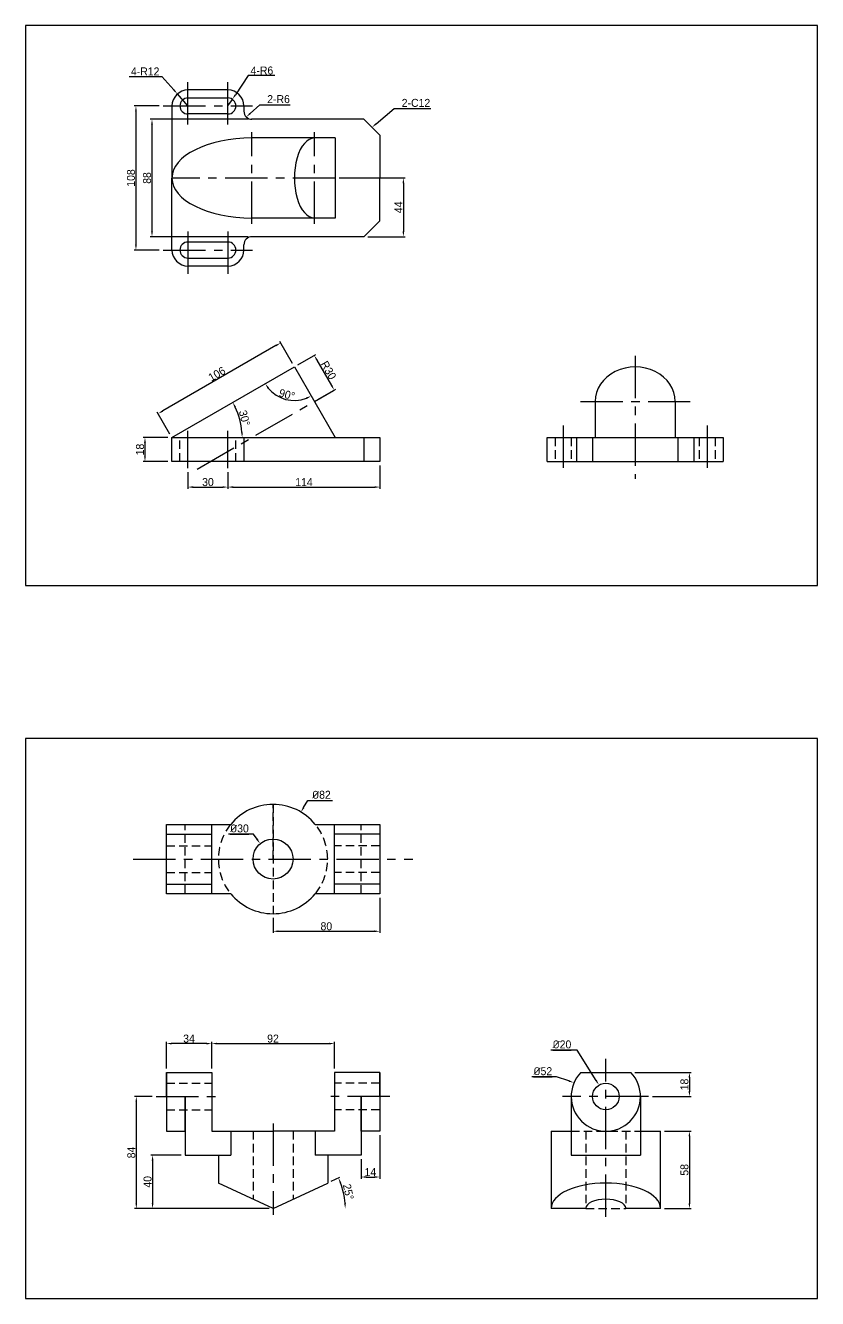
# Model space of a CAD drawing. Header units: millimetres. Extents: x 0 to 3581, y 939 to 3462.
# Drawn here: x 1486 to 2080, y 939 to 1894 of the extents above; entities that cross this region are included whole.
import ezdxf
from ezdxf import colors
from ezdxf.entities.mleader import LeaderData, LeaderLine
from ezdxf.math import Vec2, Vec3

# ---------------------------------------------------------------- set-up
doc = ezdxf.new("R2010")
doc.units = ezdxf.units.MM
doc.linetypes.add('CENTER', pattern=[50.8, 31.75, -6.35, 6.35, -6.35])
doc.linetypes.add('HIDDEN', pattern=[9.525, 6.35, -3.175])
for name, color, linetype in [('center', 3, 'CENTER'), ('hidden', 2, 'HIDDEN'), ('model', 7, 'Continuous')]:
    doc.layers.add(name, color=color, linetype=linetype)
doc.styles.get("Standard").update_dxf_attribs({"font": ''})
doc.styles.get('Standard').set_extended_font_data('Gulim')
doc.dimstyles.new('ISO-25', dxfattribs={"dimtxt": 6, "dimasz": 4, "dimexe": 1.25, "dimexo": 3, "dimtad": 1, "dimtxsty": 'Standard', "dimcen": 2.5, "dimadec": 0, "dimazin": 0, "dimtfac": 1, "dimtmove": 0, "dimatfit": 3, "dimfxl": 1, "dimarcsym": 0})
doc.dimstyles.new('line', dxfattribs={"dimtxt": 6, "dimasz": 4, "dimexe": 1.25, "dimexo": 3, "dimtad": 1, "dimtih": 1, "dimtoh": 1, "dimtxsty": 'Standard', "dimcen": 2.5, "dimadec": 0, "dimazin": 0, "dimtfac": 1, "dimtmove": 0, "dimatfit": 3, "dimfxl": 1, "dimarcsym": 0})

# ---------------------------------------------------------------- blocks, each defined once
blk = doc.blocks.new('*D83')
at = {"layer": 'Defpoints', "color": 0, "transparency": 16777216}
for p in [(1751.46, 1242.82), (1671.46, 1227.82), (1751.46, 1214.67)]:
    blk.add_point(p, dxfattribs=at)
at = {"layer": 'model', "color": 0, "lineweight": -2, "transparency": 16777216}
for p, q in [((1751.46, 1239.82), (1751.46, 1213.42)), ((1671.46, 1224.82), (1671.46, 1213.42)), ((1675.46, 1214.67), (1747.46, 1214.67))]:
    blk.add_line(p, q, dxfattribs=at)
at = {"layer": 'model', "color": 0, "transparency": 16777216}
for points in [[(1675.46, 1215.33), (1675.46, 1214), (1671.46, 1214.67)], [(1747.46, 1215.33), (1747.46, 1214), (1751.46, 1214.67)]]:
    blk.add_solid(points, dxfattribs=at)
at = {"layer": 'model', "color": 0, "transparency": 16777216, "insert": (1711.46, 1218.37), "char_height": 6, "attachment_point": 5}
blk.add_mtext('80', dxfattribs=at)
blk = doc.blocks.new('*D84')
at = {"layer": 'Defpoints', "color": 0, "transparency": 16777216}
for p in [(1717.46, 1130.44), (1625.46, 1108.76), (1717.46, 1108.76)]:
    blk.add_point(p, dxfattribs=at)
at = {"layer": 'model', "color": 0, "lineweight": -2, "transparency": 16777216}
for p, q in [((1625.46, 1111.76), (1625.46, 1131.69)), ((1629.46, 1130.44), (1713.46, 1130.44)), ((1717.46, 1111.76), (1717.46, 1131.69))]:
    blk.add_line(p, q, dxfattribs=at)
at = {"layer": 'model', "color": 0, "transparency": 16777216}
for points in [[(1629.46, 1131.1), (1629.46, 1129.77), (1625.46, 1130.44)], [(1713.46, 1131.1), (1713.46, 1129.77), (1717.46, 1130.44)]]:
    blk.add_solid(points, dxfattribs=at)
at = {"layer": 'model', "color": 0, "transparency": 16777216, "insert": (1671.46, 1134.14), "char_height": 6, "attachment_point": 5}
blk.add_mtext('92', dxfattribs=at)
blk = doc.blocks.new('*D85')
at = {"layer": 'Defpoints', "color": 0, "transparency": 16777216}
for p in [(1591.46, 1130.44), (1591.46, 1108.76), (1625.46, 1108.76)]:
    blk.add_point(p, dxfattribs=at)
at = {"layer": 'model', "color": 0, "lineweight": -2, "transparency": 16777216}
for p, q in [((1591.46, 1111.76), (1591.46, 1131.69)), ((1621.46, 1130.44), (1595.46, 1130.44)), ((1625.46, 1111.76), (1625.46, 1131.69))]:
    blk.add_line(p, q, dxfattribs=at)
at = {"layer": 'model', "color": 0, "transparency": 16777216}
for points in [[(1595.46, 1131.1), (1595.46, 1129.77), (1591.46, 1130.44)], [(1621.46, 1131.1), (1621.46, 1129.77), (1625.46, 1130.44)]]:
    blk.add_solid(points, dxfattribs=at)
at = {"layer": 'model', "color": 0, "transparency": 16777216, "insert": (1608.46, 1134.14), "char_height": 6, "attachment_point": 5}
blk.add_mtext('34', dxfattribs=at)
blk = doc.blocks.new('*D86')
at = {"layer": 'Defpoints', "color": 0, "transparency": 16777216}
for p in [(1583.77, 1090.76), (1568.94, 1006.76), (1671.46, 1006.76)]:
    blk.add_point(p, dxfattribs=at)
at = {"layer": 'model', "color": 0, "lineweight": -2, "transparency": 16777216}
for p, q in [((1580.77, 1090.76), (1567.69, 1090.76)), ((1568.94, 1086.76), (1568.94, 1010.76)), ((1668.46, 1006.76), (1567.69, 1006.76))]:
    blk.add_line(p, q, dxfattribs=at)
at = {"layer": 'model', "color": 0, "transparency": 16777216}
for points in [[(1568.27, 1086.76), (1569.6, 1086.76), (1568.94, 1090.76)], [(1568.27, 1010.76), (1569.6, 1010.76), (1568.94, 1006.76)]]:
    blk.add_solid(points, dxfattribs=at)
at = {"layer": 'model', "color": 0, "transparency": 16777216, "insert": (1565.23, 1048.76), "char_height": 6, "attachment_point": 5, "rotation": 90}
blk.add_mtext('84', dxfattribs=at)
blk = doc.blocks.new('*D87')
at = {"layer": 'Defpoints', "color": 0, "transparency": 16777216}
for p in [(1605.46, 1046.76), (1581.13, 1006.76), (1671.46, 1006.76)]:
    blk.add_point(p, dxfattribs=at)
at = {"layer": 'model', "color": 0, "lineweight": -2, "transparency": 16777216}
for p, q in [((1602.46, 1046.76), (1579.88, 1046.76)), ((1581.13, 1042.76), (1581.13, 1010.76)), ((1668.46, 1006.76), (1579.88, 1006.76))]:
    blk.add_line(p, q, dxfattribs=at)
at = {"layer": 'model', "color": 0, "transparency": 16777216}
for points in [[(1580.46, 1042.76), (1581.8, 1042.76), (1581.13, 1046.76)], [(1580.46, 1010.76), (1581.8, 1010.76), (1581.13, 1006.76)]]:
    blk.add_solid(points, dxfattribs=at)
at = {"layer": 'model', "color": 0, "transparency": 16777216, "insert": (1577.42, 1026.76), "char_height": 6, "attachment_point": 5, "rotation": 90}
blk.add_mtext('40', dxfattribs=at)
blk = doc.blocks.new('*D88')
at = {"layer": 'Defpoints', "color": 0, "transparency": 16777216}
for p in [(1751.46, 1064.76), (1737.46, 1046.76), (1751.46, 1030.37)]:
    blk.add_point(p, dxfattribs=at)
at = {"layer": 'model', "color": 0, "lineweight": -2, "transparency": 16777216}
for p, q in [((1751.46, 1061.76), (1751.46, 1029.12)), ((1737.46, 1043.76), (1737.46, 1029.12)), ((1741.46, 1030.37), (1747.46, 1030.37))]:
    blk.add_line(p, q, dxfattribs=at)
at = {"layer": 'model', "color": 0, "transparency": 16777216}
for points in [[(1741.46, 1031.04), (1741.46, 1029.7), (1737.46, 1030.37)], [(1747.46, 1031.04), (1747.46, 1029.7), (1751.46, 1030.37)]]:
    blk.add_solid(points, dxfattribs=at)
at = {"layer": 'model', "color": 0, "transparency": 16777216, "insert": (1744.46, 1034.08), "char_height": 6, "attachment_point": 5}
blk.add_mtext('14', dxfattribs=at)
blk = doc.blocks.new('*D89')
at = {"layer": 'Defpoints', "color": 0, "transparency": 16777216}
for p in [(1712.46, 1025.87), (1725.04, 1014.6), (1671.46, 1006.76), (1671.46, 1006.76), (1754.68, 1006.76)]:
    blk.add_point(p, dxfattribs=at)
at = {"layer": 'model', "color": 0, "lineweight": -2, "transparency": 16777216}
blk.add_line((1715.18, 1027.14), (1721.67, 1030.17), dxfattribs=at)
blk.add_arc((1671.46, 1006.76), 54.15, 4.23331, 20.76669, dxfattribs=at)
at = {"layer": 'model', "color": 0, "transparency": 16777216}
for points in [[(1721.48, 1025.7), (1722.71, 1026.21), (1720.54, 1029.64)], [(1726.13, 1010.78), (1724.8, 1010.73), (1725.61, 1006.76)]]:
    blk.add_solid(points, dxfattribs=at)
at = {"layer": 'model', "color": 0, "transparency": 16777216, "insert": (1727.94, 1019.28), "char_height": 6, "attachment_point": 5, "rotation": 282.5}
blk.add_mtext('25°', dxfattribs=at)
blk = doc.blocks.new('*D90')
at = {"layer": 'Defpoints', "color": 0, "transparency": 16777216}
for p in [(1939.79, 1108.76), (1953.05, 1090.76), (1983.73, 1090.76)]:
    blk.add_point(p, dxfattribs=at)
at = {"layer": 'model', "color": 0, "lineweight": -2, "transparency": 16777216}
for p, q in [((1942.79, 1108.76), (1984.98, 1108.76)), ((1983.73, 1104.76), (1983.73, 1094.76)), ((1956.05, 1090.76), (1984.98, 1090.76))]:
    blk.add_line(p, q, dxfattribs=at)
at = {"layer": 'model', "color": 0, "transparency": 16777216}
for points in [[(1983.07, 1104.76), (1984.4, 1104.76), (1983.73, 1108.76)], [(1983.07, 1094.76), (1984.4, 1094.76), (1983.73, 1090.76)]]:
    blk.add_solid(points, dxfattribs=at)
at = {"layer": 'model', "color": 0, "transparency": 16777216, "insert": (1980.02, 1099.76), "char_height": 6, "attachment_point": 5, "rotation": 90}
blk.add_mtext('18', dxfattribs=at)
blk = doc.blocks.new('*D91')
at = {"layer": 'Defpoints', "color": 0, "transparency": 16777216}
for p in [(1962.03, 1064.76), (1962.03, 1006.76), (1983.73, 1006.76)]:
    blk.add_point(p, dxfattribs=at)
at = {"layer": 'model', "color": 0, "lineweight": -2, "transparency": 16777216}
for p, q in [((1965.03, 1064.76), (1984.98, 1064.76)), ((1983.73, 1060.76), (1983.73, 1010.76)), ((1965.03, 1006.76), (1984.98, 1006.76))]:
    blk.add_line(p, q, dxfattribs=at)
at = {"layer": 'model', "color": 0, "transparency": 16777216}
for points in [[(1983.07, 1060.76), (1984.4, 1060.76), (1983.73, 1064.76)], [(1983.07, 1010.76), (1984.4, 1010.76), (1983.73, 1006.76)]]:
    blk.add_solid(points, dxfattribs=at)
at = {"layer": 'model', "color": 0, "transparency": 16777216, "insert": (1980.03, 1035.76), "char_height": 6, "attachment_point": 5, "rotation": 90}
blk.add_mtext('58', dxfattribs=at)
blk = doc.blocks.new('*D92')
at = {"layer": 'Defpoints', "color": 0, "transparency": 16777216}
for p in [(1687.47, 1637.92), (1687.47, 1637.92), (1674.85, 1616.07), (1595.67, 1584.92), (1718.07, 1584.92)]:
    blk.add_point(p, dxfattribs=at)
at = {"layer": 'model', "color": 0, "lineweight": -2, "transparency": 16777216}
blk.add_arc((1687.47, 1637.92), 25.24, 219.09035, 290.90965, dxfattribs=at)
at = {"layer": 'model', "color": 0, "transparency": 16777216}
for points in [[(1667.33, 1621.63), (1668.43, 1622.39), (1665.61, 1625.3)], [(1696.19, 1614.95), (1696.76, 1613.74), (1700.09, 1616.07)]]:
    blk.add_solid(points, dxfattribs=at)
at = {"layer": 'model', "color": 0, "transparency": 16777216, "insert": (1681.9, 1617.12), "char_height": 6, "attachment_point": 5, "rotation": 345}
blk.add_mtext('90°', dxfattribs=at)
blk = doc.blocks.new('*D93')
at = {"layer": 'Defpoints', "color": 0, "transparency": 16777216}
for p in [(1687.47, 1637.92), (1595.67, 1584.92), (1595.67, 1584.92), (1647.53, 1594.07), (1751.67, 1584.92)]:
    blk.add_point(p, dxfattribs=at)
at = {"layer": 'model', "color": 0, "lineweight": -2, "transparency": 16777216}
blk.add_arc((1595.67, 1584.92), 52.66, 4.35302, 25.64698, dxfattribs=at)
at = {"layer": 'model', "color": 0, "transparency": 16777216}
for points in [[(1642.55, 1607.4), (1643.73, 1608.03), (1641.28, 1611.25)], [(1648.85, 1588.94), (1647.51, 1588.89), (1648.33, 1584.92)]]:
    blk.add_solid(points, dxfattribs=at)
at = {"layer": 'model', "color": 0, "transparency": 16777216, "insert": (1650.11, 1599.51), "char_height": 6, "attachment_point": 5, "rotation": 285}
blk.add_mtext('30°', dxfattribs=at)
blk = doc.blocks.new('*D94')
at = {"layer": 'Defpoints', "color": 0, "transparency": 16777216}
for p in [(1687.47, 1637.92), (1585.33, 1602.84), (1595.67, 1584.92)]:
    blk.add_point(p, dxfattribs=at)
at = {"layer": 'model', "color": 0, "lineweight": -2, "transparency": 16777216}
for p, q in [((1673.66, 1653.84), (1588.79, 1604.84)), ((1685.97, 1640.52), (1676.5, 1656.92)), ((1594.17, 1587.52), (1584.7, 1603.92))]:
    blk.add_line(p, q, dxfattribs=at)
at = {"layer": 'model', "color": 0, "transparency": 16777216}
for points in [[(1673.33, 1654.42), (1673.99, 1653.26), (1677.12, 1655.84)], [(1588.46, 1605.42), (1589.12, 1604.26), (1585.33, 1602.84)]]:
    blk.add_solid(points, dxfattribs=at)
at = {"layer": 'model', "color": 0, "transparency": 16777216, "insert": (1629.37, 1632.55), "char_height": 6, "attachment_point": 5, "rotation": 30}
blk.add_mtext('106', dxfattribs=at)
blk = doc.blocks.new('*D95')
at = {"layer": 'Defpoints', "color": 0, "transparency": 16777216}
for p in [(1687.47, 1637.92), (1717.36, 1620.54), (1702.47, 1611.94)]:
    blk.add_point(p, dxfattribs=at)
at = {"layer": 'model', "color": 0, "lineweight": -2, "transparency": 16777216}
for p, q in [((1690.07, 1639.42), (1703.45, 1647.15)), ((1704.36, 1643.06), (1715.36, 1624)), ((1705.07, 1613.44), (1718.45, 1621.16))]:
    blk.add_line(p, q, dxfattribs=at)
at = {"layer": 'model', "color": 0, "transparency": 16777216}
for points in [[(1704.94, 1643.39), (1703.79, 1642.72), (1702.36, 1646.52)], [(1715.94, 1624.34), (1714.79, 1623.67), (1717.36, 1620.54)]]:
    blk.add_solid(points, dxfattribs=at)
at = {"layer": 'model', "color": 0, "transparency": 16777216, "insert": (1713.07, 1635.38), "char_height": 6, "attachment_point": 5, "rotation": 300}
blk.add_mtext('R30', dxfattribs=at)
blk = doc.blocks.new('*D96')
at = {"layer": 'Defpoints', "color": 0, "transparency": 16777216}
for p in [(1595.67, 1584.92), (1575.44, 1566.92), (1595.67, 1566.92)]:
    blk.add_point(p, dxfattribs=at)
at = {"layer": 'model', "color": 0, "lineweight": -2, "transparency": 16777216}
for p, q in [((1592.67, 1584.92), (1574.19, 1584.92)), ((1575.44, 1580.92), (1575.44, 1570.92)), ((1592.67, 1566.92), (1574.19, 1566.92))]:
    blk.add_line(p, q, dxfattribs=at)
at = {"layer": 'model', "color": 0, "transparency": 16777216}
for points in [[(1574.78, 1580.92), (1576.11, 1580.92), (1575.44, 1584.92)], [(1574.78, 1570.92), (1576.11, 1570.92), (1575.44, 1566.92)]]:
    blk.add_solid(points, dxfattribs=at)
at = {"layer": 'model', "color": 0, "transparency": 16777216, "insert": (1571.73, 1575.92), "char_height": 6, "attachment_point": 5, "rotation": 90}
blk.add_mtext('18', dxfattribs=at)
blk = doc.blocks.new('*D97')
at = {"layer": 'Defpoints', "color": 0, "transparency": 16777216}
for p in [(1607.67, 1562), (1637.67, 1562), (1637.67, 1547.77)]:
    blk.add_point(p, dxfattribs=at)
at = {"layer": 'model', "color": 0, "lineweight": -2, "transparency": 16777216}
for p, q in [((1607.67, 1559), (1607.67, 1546.52)), ((1637.67, 1559), (1637.67, 1546.52)), ((1611.67, 1547.77), (1633.67, 1547.77))]:
    blk.add_line(p, q, dxfattribs=at)
at = {"layer": 'model', "color": 0, "transparency": 16777216}
for points in [[(1611.67, 1548.43), (1611.67, 1547.1), (1607.67, 1547.77)], [(1633.67, 1548.43), (1633.67, 1547.1), (1637.67, 1547.77)]]:
    blk.add_solid(points, dxfattribs=at)
at = {"layer": 'model', "color": 0, "transparency": 16777216, "insert": (1622.67, 1551.47), "char_height": 6, "attachment_point": 5}
blk.add_mtext('30', dxfattribs=at)
blk = doc.blocks.new('*D98')
at = {"layer": 'Defpoints', "color": 0, "transparency": 16777216}
for p in [(1751.67, 1566.92), (1637.67, 1562), (1751.67, 1547.77)]:
    blk.add_point(p, dxfattribs=at)
at = {"layer": 'model', "color": 0, "lineweight": -2, "transparency": 16777216}
for p, q in [((1637.67, 1559), (1637.67, 1546.52)), ((1751.67, 1563.92), (1751.67, 1546.52)), ((1641.67, 1547.77), (1747.67, 1547.77))]:
    blk.add_line(p, q, dxfattribs=at)
at = {"layer": 'model', "color": 0, "transparency": 16777216}
for points in [[(1641.67, 1548.43), (1641.67, 1547.1), (1637.67, 1547.77)], [(1747.67, 1548.43), (1747.67, 1547.1), (1751.67, 1547.77)]]:
    blk.add_solid(points, dxfattribs=at)
at = {"layer": 'model', "color": 0, "transparency": 16777216, "insert": (1694.67, 1551.48), "char_height": 6, "attachment_point": 5}
blk.add_mtext('114', dxfattribs=at)
blk = doc.blocks.new('*D99')
at = {"layer": 'Defpoints', "color": 0, "transparency": 16777216}
for p in [(1655.67, 1823.55), (1580.69, 1735.55), (1655.67, 1735.55)]:
    blk.add_point(p, dxfattribs=at)
at = {"layer": 'model', "color": 0, "lineweight": -2, "transparency": 16777216}
for p, q in [((1652.67, 1823.55), (1579.44, 1823.55)), ((1580.69, 1819.55), (1580.69, 1739.55)), ((1652.67, 1735.55), (1579.44, 1735.55))]:
    blk.add_line(p, q, dxfattribs=at)
at = {"layer": 'model', "color": 0, "transparency": 16777216}
for points in [[(1580.03, 1819.55), (1581.36, 1819.55), (1580.69, 1823.55)], [(1580.03, 1739.55), (1581.36, 1739.55), (1580.69, 1735.55)]]:
    blk.add_solid(points, dxfattribs=at)
at = {"layer": 'model', "color": 0, "transparency": 16777216, "insert": (1576.99, 1779.55), "char_height": 6, "attachment_point": 5, "rotation": 90}
blk.add_mtext('88', dxfattribs=at)
blk = doc.blocks.new('*D100')
at = {"layer": 'Defpoints', "color": 0, "transparency": 16777216}
for p in [(1589.15, 1833.55), (1568.68, 1725.55), (1589.15, 1725.55)]:
    blk.add_point(p, dxfattribs=at)
at = {"layer": 'model', "color": 0, "lineweight": -2, "transparency": 16777216}
for p, q in [((1586.15, 1833.55), (1567.43, 1833.55)), ((1568.68, 1829.55), (1568.68, 1729.55)), ((1586.15, 1725.55), (1567.43, 1725.55))]:
    blk.add_line(p, q, dxfattribs=at)
at = {"layer": 'model', "color": 0, "transparency": 16777216}
for points in [[(1568.02, 1829.55), (1569.35, 1829.55), (1568.68, 1833.55)], [(1568.02, 1729.55), (1569.35, 1729.55), (1568.68, 1725.55)]]:
    blk.add_solid(points, dxfattribs=at)
at = {"layer": 'model', "color": 0, "transparency": 16777216, "insert": (1564.97, 1779.55), "char_height": 6, "attachment_point": 5, "rotation": 90}
blk.add_mtext('108', dxfattribs=at)
blk = doc.blocks.new('*D101')
at = {"layer": 'Defpoints', "color": 0, "transparency": 16777216}
for p in [(1718.07, 1779.55), (1739.67, 1735.55), (1769.25, 1735.55)]:
    blk.add_point(p, dxfattribs=at)
at = {"layer": 'model', "color": 0, "lineweight": -2, "transparency": 16777216}
for p, q in [((1721.07, 1779.55), (1770.5, 1779.55)), ((1769.25, 1775.55), (1769.25, 1739.55)), ((1742.67, 1735.55), (1770.5, 1735.55))]:
    blk.add_line(p, q, dxfattribs=at)
at = {"layer": 'model', "color": 0, "transparency": 16777216}
for points in [[(1768.58, 1775.55), (1769.91, 1775.55), (1769.25, 1779.55)], [(1768.58, 1739.55), (1769.91, 1739.55), (1769.25, 1735.55)]]:
    blk.add_solid(points, dxfattribs=at)
at = {"layer": 'model', "color": 0, "transparency": 16777216, "insert": (1765.54, 1757.55), "char_height": 6, "attachment_point": 5, "rotation": 90}
blk.add_mtext('44', dxfattribs=at)
blk = doc.blocks.new('*D102')
at = {"layer": 'Defpoints', "color": 0, "transparency": 16777216}
for p in [(1637.67, 1833.55), (1641, 1838.54)]:
    blk.add_point(p, dxfattribs=at)
at = {"layer": 'model', "color": 0, "lineweight": -2, "transparency": 16777216}
for p, q in [((1652.94, 1856.41), (1643.23, 1841.86)), ((1672.72, 1856.41), (1652.94, 1856.41)), ((1637.67, 1833.55), (1641, 1838.54))]:
    blk.add_line(p, q, dxfattribs=at)
at = {"layer": 'model', "color": 0, "transparency": 16777216}
blk.add_solid([(1642.67, 1842.23), (1643.78, 1841.49), (1641, 1838.54)], dxfattribs=at)
at = {"layer": 'model', "color": 0, "transparency": 16777216, "insert": (1663.14, 1860.12), "char_height": 6, "attachment_point": 5}
blk.add_mtext('4-R6', dxfattribs=at)
blk = doc.blocks.new('*D113')
at = {"layer": 'Defpoints', "color": 0, "transparency": 16777216}
for p in [(1599.75, 1842.56), (1607.67, 1833.55)]:
    blk.add_point(p, dxfattribs=at)
at = {"layer": 'model', "color": 0, "lineweight": -2, "transparency": 16777216}
for p, q in [((1563.66, 1855.76), (1588.15, 1855.76)), ((1588.15, 1855.76), (1597.11, 1845.57)), ((1607.67, 1833.55), (1599.75, 1842.56))]:
    blk.add_line(p, q, dxfattribs=at)
at = {"layer": 'model', "color": 0, "transparency": 16777216}
blk.add_solid([(1597.61, 1846.01), (1596.61, 1845.13), (1599.75, 1842.56)], dxfattribs=at)
at = {"layer": 'model', "color": 0, "transparency": 16777216, "insert": (1575.6, 1859.47), "char_height": 6, "attachment_point": 5}
blk.add_mtext('4-R12', dxfattribs=at)

msp = doc.modelspace()

# ---------------------------------------------------------------- linework, layer by layer
at = {"layer": 'center'}
for p, q in [((1607.671, 1819.644), (1607.671, 1852.417)), ((1637.671, 1819.644), (1637.671, 1852.417)), ((1589.151, 1833.549), (1656.167, 1833.549)), ((1655.671, 1745.06), (1655.671, 1814.038)), ((1702.47, 1745.06), (1702.47, 1814.038)), ((1718.069, 1779.549), (1595.671, 1779.549)), ((1607.671, 1739.454), (1607.671, 1706.681)), ((1637.671, 1739.454), (1637.671, 1706.681)), ((1589.151, 1725.549), (1656.167, 1725.549)), ((1943.127, 1646.251), (1943.127, 1553.889)), ((1614.674, 1561.252), (1716.791, 1620.209)), ((1902.002, 1611.941), (1984.252, 1611.941)), ((1607.671, 1561.996), (1607.671, 1589.848)), ((1637.671, 1561.996), (1637.671, 1589.848)), ((1889.127, 1593.917), (1889.127, 1557.927)), ((1997.127, 1593.917), (1997.127, 1557.927)), ((1566.579, 1268.818), (1776.343, 1268.818)), ((1921.027, 1000.407), (1921.027, 1119.082)), ((1583.77, 1090.755), (1632.745, 1090.755)), ((1759.152, 1090.755), (1710.177, 1090.755)), ((1953.054, 1090.755), (1888.624, 1090.755)), ((1671.461, 1070.499), (1671.461, 1001.933))]:
    msp.add_line(p, q, dxfattribs=at)
at = {"layer": 'hidden'}
for p, q in [((1601.671, 1566.922), (1601.671, 1584.922)), ((1643.671, 1566.922), (1643.671, 1584.922)), ((1883.127, 1584.922), (1883.127, 1566.922)), ((1895.127, 1584.922), (1895.127, 1566.922)), ((1991.127, 1584.922), (1991.127, 1566.922)), ((2003.127, 1584.922), (2003.127, 1566.922)), ((1671.461, 1268.818), (1671.461, 1309.818)), ((1671.461, 1309.818), (1671.461, 1227.818)), ((1605.461, 1242.818), (1605.461, 1294.818)), ((1737.461, 1242.818), (1737.461, 1294.818)), ((1591.461, 1278.818), (1625.461, 1278.818)), ((1751.461, 1278.818), (1717.461, 1278.818)), ((1591.461, 1258.818), (1625.461, 1258.818)), ((1751.461, 1258.818), (1717.461, 1258.818)), ((1591.461, 1100.755), (1625.461, 1100.755)), ((1751.461, 1100.755), (1717.461, 1100.755)), ((1591.461, 1080.755), (1625.461, 1080.755)), ((1751.461, 1080.755), (1717.461, 1080.755)), ((1656.461, 1064.755), (1656.461, 1013.75)), ((1686.461, 1064.755), (1686.461, 1013.75)), ((1895.027, 1064.755), (1947.027, 1064.755)), ((1906.027, 1064.755), (1906.027, 1006.755)), ((1936.027, 1064.755), (1936.027, 1006.755)), ((1906.027, 1006.755), (1936.027, 1006.755))]:
    msp.add_line(p, q, dxfattribs=at)
for start, end in [(140.643301, 219.356699), (320.643301, 39.356699)]:
    msp.add_arc((1671.461, 1268.818), 41, start, end, dxfattribs=at)
at = {"layer": 'model'}
for p, q in [((1637.671, 1845.549), (1607.671, 1845.549)), ((1595.671, 1833.549), (1595.671, 1779.549)), ((1607.671, 1839.549), (1637.671, 1839.549)), ((1649.671, 1833.549), (1649.671, 1829.549)), ((1637.671, 1827.549), (1607.671, 1827.549)), ((1739.671, 1823.549), (1655.221, 1823.549)), ((1739.671, 1823.549), (1751.671, 1811.549)), ((1718.069, 1809.549), (1655.671, 1809.549)), ((1718.069, 1809.549), (1718.069, 1749.549)), ((1751.671, 1811.549), (1751.671, 1779.549)), ((1595.671, 1725.549), (1595.671, 1779.549)), ((1751.671, 1747.549), (1751.671, 1779.549)), ((1718.069, 1749.549), (1655.671, 1749.549)), ((1739.671, 1735.549), (1751.671, 1747.549)), ((1637.671, 1731.549), (1607.671, 1731.549)), ((1649.671, 1725.549), (1649.671, 1729.549)), ((1739.671, 1735.549), (1655.221, 1735.549)), ((1607.671, 1719.549), (1637.671, 1719.549)), ((1637.671, 1713.549), (1607.671, 1713.549)), ((1595.671, 1584.922), (1687.47, 1637.922)), ((1687.47, 1637.922), (1718.069, 1584.922)), ((1913.127, 1611.941), (1913.127, 1584.922)), ((1973.127, 1611.941), (1973.127, 1584.922)), ((1595.671, 1566.922), (1595.671, 1584.922)), ((1595.671, 1584.922), (1751.671, 1584.922)), ((1649.671, 1584.922), (1649.671, 1566.922)), ((1739.671, 1584.922), (1739.671, 1566.922)), ((1751.671, 1584.922), (1751.671, 1566.922)), ((1877.127, 1566.922), (1877.127, 1584.922)), ((1877.127, 1584.922), (2009.127, 1584.922)), ((1899.127, 1584.922), (1899.127, 1566.922)), ((1911.127, 1584.922), (1911.127, 1566.922)), ((1975.127, 1584.922), (1975.127, 1566.922)), ((1987.127, 1584.922), (1987.127, 1566.922)), ((2009.127, 1584.922), (2009.127, 1566.922)), ((1607.671, 1566.922), (1595.671, 1566.922)), ((1637.671, 1566.922), (1607.671, 1566.922)), ((1751.671, 1566.922), (1637.671, 1566.922)), ((1877.127, 1566.922), (2009.127, 1566.922)), ((1591.461, 1242.818), (1591.461, 1294.818)), ((1591.461, 1294.818), (1639.759, 1294.818)), ((1625.461, 1242.818), (1625.461, 1294.818)), ((1625.461, 1242.818), (1625.461, 1294.818)), ((1703.163, 1294.818), (1751.461, 1294.818)), ((1717.461, 1242.818), (1717.461, 1294.818)), ((1717.461, 1242.818), (1717.461, 1294.818)), ((1751.461, 1294.818), (1751.461, 1268.818)), ((1591.461, 1287.58), (1625.461, 1287.58)), ((1751.461, 1287.58), (1717.461, 1287.58)), ((1751.461, 1268.818), (1751.461, 1242.818)), ((1591.461, 1250.056), (1625.461, 1250.056)), ((1639.759, 1242.818), (1591.461, 1242.818)), ((1751.461, 1242.818), (1703.163, 1242.818)), ((1751.461, 1250.056), (1717.461, 1250.056)), ((1591.461, 1108.755), (1591.461, 1064.755)), ((1591.461, 1090.755), (1591.461, 1108.755)), ((1591.461, 1108.755), (1625.461, 1108.755)), ((1625.461, 1108.755), (1625.461, 1064.755)), ((1717.461, 1108.755), (1717.461, 1064.755)), ((1751.461, 1108.755), (1717.461, 1108.755)), ((1751.461, 1108.755), (1751.461, 1064.755)), ((1751.461, 1090.755), (1751.461, 1108.755)), ((1902.266, 1108.755), (1939.789, 1108.755)), ((1605.461, 1064.755), (1605.461, 1090.755)), ((1605.461, 1090.755), (1605.461, 1046.755)), ((1737.461, 1064.755), (1737.461, 1090.755)), ((1737.461, 1090.755), (1737.461, 1046.755)), ((1895.027, 1090.755), (1895.027, 1046.755)), ((1947.027, 1090.755), (1947.027, 1046.755)), ((1591.461, 1064.755), (1605.461, 1064.755)), ((1591.461, 1064.755), (1605.461, 1064.755)), ((1625.461, 1064.755), (1671.461, 1064.755)), ((1639.759, 1064.755), (1639.759, 1046.755)), ((1717.461, 1064.755), (1671.461, 1064.755)), ((1703.163, 1064.755), (1703.163, 1046.755)), ((1751.461, 1064.755), (1737.461, 1064.755)), ((1751.461, 1064.755), (1737.461, 1064.755)), ((1880.027, 1064.755), (1880.027, 1006.755)), ((1880.027, 1064.755), (1895.027, 1064.755)), ((1947.027, 1064.755), (1962.027, 1064.755)), ((1962.027, 1006.755), (1962.027, 1064.755)), ((1605.461, 1046.755), (1639.759, 1046.755)), ((1630.461, 1046.755), (1630.461, 1025.874)), ((1737.461, 1046.755), (1703.163, 1046.755)), ((1712.461, 1046.755), (1712.461, 1025.874)), ((1895.027, 1046.755), (1947.027, 1046.755)), ((1671.461, 1006.755), (1630.461, 1025.874)), ((1671.461, 1006.755), (1712.461, 1025.874)), ((1906.027, 1006.755), (1880.027, 1006.755)), ((1962.027, 1006.755), (1936.027, 1006.755))]:
    msp.add_line(p, q, dxfattribs=at)
for points in [[(1485.815, 1473.94), (2079.815, 1473.94), (2079.815, 1893.94), (1485.815, 1893.94)], [(1485.815, 939.244), (2079.815, 939.244), (2079.815, 1359.244), (1485.815, 1359.244)]]:
    msp.add_lwpolyline(points, close=True, dxfattribs=at)
for centre, radius in [((1671.461, 1268.818), 15), ((1921.027, 1090.755), 10)]:
    msp.add_circle(centre, radius, dxfattribs=at)
for centre, radius, start, end in [((1607.671, 1833.549), 12, 90, 180), ((1637.671, 1833.549), 12, 0, 90), ((1607.671, 1833.549), 6, 90, 270), ((1637.671, 1833.549), 6, 270, 90), ((1655.671, 1829.549), 6, 180, 270), ((1607.671, 1725.549), 6, 90, 270), ((1637.671, 1725.549), 6, 270, 90), ((1655.671, 1729.549), 6, 90, 180), ((1607.671, 1725.549), 12, 180, 270), ((1637.671, 1725.549), 12, 270, 0), ((1671.461, 1268.818), 41, 39.356699, 140.643301), ((1671.461, 1268.818), 41, 219.356699, 320.643301), ((1921.027, 1090.755), 26, 136.186939, 43.813061)]:
    msp.add_arc(centre, radius, start, end, dxfattribs=at)
for centre, major_axis, ratio, start_param, end_param in [((1655.671, 1779.549), (-60, 0), 0.5, 4.712389, 7.8539816), ((1702.47, 1779.549), (0, 30), 0.5, 6.2831853, 9.424778), ((1943.127, 1611.941), (30, 0), 0.8660254, 0, 3.1415927), ((1921.027, 1006.755), (-41, 0), 0.4663077, 3.1415927, 6.2831853), ((1921.027, 1006.755), (-15, 0), 0.4663077, 3.1415927, 6.2831853)]:
    msp.add_ellipse(centre, major_axis=major_axis, ratio=ratio, start_param=start_param, end_param=end_param, dxfattribs=at)

# ---------------------------------------------------------------- dimensions: what is measured, and where the dimension line sits
for center, mpoint, picture, middle in [((1607.671, 1833.549), (1599.75, 1842.563), '*D113', (1575.595, 1855.761)), ((1637.671, 1833.549), (1641.004, 1838.538), '*D102', (1663.144, 1856.408))]:
    dim = msp.add_radius_dim(center=center, mpoint=mpoint, dimstyle='line', override={"dimpost": '4-R<>'}, dxfattribs=at)
    dim.commit()
    dim.dimension.update_dxf_attribs({"geometry": picture, "text_midpoint": middle, "dimtype": 164})
for base, p1, p2, picture, middle in [((1568.683, 1725.549), (1589.151, 1833.549), (1589.151, 1725.549), '*D100', (1564.974, 1779.549)), ((1580.692, 1735.549), (1655.671, 1823.549), (1655.671, 1735.549), '*D99', (1576.992, 1779.549)), ((1769.246, 1735.549), (1718.069, 1779.549), (1739.671, 1735.549), '*D101', (1765.541, 1757.549)), ((1575.443, 1566.922), (1595.671, 1584.922), (1595.671, 1566.922), '*D96', (1571.734, 1575.922)), ((1983.733, 1090.755), (1939.789, 1108.755), (1953.054, 1090.755), '*D90', (1980.024, 1099.755)), ((1568.937, 1006.755), (1583.77, 1090.755), (1671.461, 1006.755), '*D86', (1565.232, 1048.755)), ((1983.733, 1006.755), (1962.027, 1064.755), (1962.027, 1006.755), '*D91', (1980.032, 1035.755)), ((1581.129, 1006.755), (1605.461, 1046.755), (1671.461, 1006.755), '*D87', (1577.424, 1026.755))]:
    dim = msp.add_linear_dim(base=base, p1=p1, p2=p2, angle=90, dimstyle='ISO-25', dxfattribs=at)
    dim.commit()
    dim.dimension.update_dxf_attribs({"geometry": picture, "text_midpoint": middle})
dim = msp.add_aligned_dim(p1=(1687.47, 1637.922), p2=(1595.671, 1584.922), distance=-20.691, dimstyle='ISO-25', dxfattribs=at)
dim.commit()
dim.dimension.update_dxf_attribs({"geometry": '*D94', "text_midpoint": (1629.37, 1632.553)})
dim = msp.add_aligned_dim(p1=(1687.47, 1637.922), p2=(1702.47, 1611.941), distance=17.197, dimstyle='ISO-25', override={"dimpost": 'R<>'}, dxfattribs=at)
dim.commit()
dim.dimension.update_dxf_attribs({"geometry": '*D95', "text_midpoint": (1713.075, 1635.385)})
for base, line1, line2, picture, middle in [((1674.851, 1616.065), ((1687.47, 1637.922), (1718.069, 1584.922)), ((1595.671, 1584.922), (1687.47, 1637.922)), '*D92', (1681.895, 1617.119)), ((1647.533, 1594.067), ((1595.671, 1584.922), (1687.47, 1637.922)), ((1595.671, 1584.922), (1751.671, 1584.922)), '*D93', (1650.113, 1599.51)), ((1725.04, 1014.603), ((1671.461, 1006.755), (1754.681, 1006.755)), ((1671.461, 1006.755), (1712.461, 1025.874)), '*D89', (1727.941, 1019.277))]:
    dim = msp.add_angular_dim_2l(base=base, line1=line1, line2=line2, dimstyle='ISO-25', dxfattribs=at)
    dim.commit()
    dim.dimension.update_dxf_attribs({"geometry": picture, "text_midpoint": middle})
for base, p1, p2, picture, middle in [((1751.671, 1547.767), (1637.671, 1561.996), (1751.671, 1566.922), '*D98', (1694.671, 1551.476)), ((1637.671, 1547.767), (1607.671, 1561.996), (1637.671, 1561.996), '*D97', (1622.671, 1551.468)), ((1751.461, 1214.666), (1671.461, 1227.818), (1751.461, 1242.818), '*D83', (1711.461, 1218.367)), ((1591.461, 1130.435), (1625.461, 1108.755), (1591.461, 1108.755), '*D85', (1608.461, 1134.14)), ((1717.461, 1130.435), (1625.461, 1108.755), (1717.461, 1108.755), '*D84', (1671.461, 1134.136)), ((1751.461, 1030.371), (1737.461, 1046.755), (1751.461, 1064.755), '*D88', (1744.461, 1034.08))]:
    dim = msp.add_linear_dim(base=base, p1=p1, p2=p2, dimstyle='ISO-25', dxfattribs=at)
    dim.commit()
    dim.dimension.update_dxf_attribs({"geometry": picture, "text_midpoint": middle})

# ---------------------------------------------------------------- leaders
ml = msp.add_multileader_mtext('Standard', dxfattribs=at)
ml.set_content('\\L2-R6', color=256)
ml.set_leader_properties()
ml.build(insert=Vec2(0, 0))
ml.multileader.update_dxf_attribs({"text_left_attachment_type": 8, "text_right_attachment_type": 8})
ctx = ml.context
ctx.base_point, ctx.char_height, ctx.plane_origin = Vec3(1665.096, 1834.509), 6, Vec3(1651.428, 1825.307)
ctx.left_attachment, ctx.right_attachment = 8, 8
notes = []
notes.append((ctx, [(0, (1, 1, 0), (1661.562, 1834.509), (1, 0), 3.534, [(0, [(1651.428, 1825.307)], 0, [])])]))
ctx.mtext.insert, ctx.mtext.flow_direction = Vec3(1667.096, 1841.709), 5
ml = msp.add_multileader_mtext('Standard', dxfattribs=at)
ml.set_content('\\L2-C12', color=256)
ml.set_leader_properties()
ml.build(insert=Vec2(0, 0))
ml.multileader.update_dxf_attribs({"text_left_attachment_type": 8, "text_right_attachment_type": 8})
ctx = ml.context
ctx.base_point, ctx.char_height, ctx.plane_origin = Vec3(1765.975, 1831.679), 6, Vec3(1745.671, 1817.549)
ctx.left_attachment, ctx.right_attachment = 8, 8
notes.append((ctx, [(0, (1, 1, 0), (1762.201, 1831.679), (1, 0), 3.774, [(0, [(1745.671, 1817.549)], 0, [])])]))
ctx.mtext.insert, ctx.mtext.flow_direction = Vec3(1767.975, 1838.879), 5
ml = msp.add_multileader_mtext('Standard', dxfattribs=at)
ml.set_content('\\L{\\fISOCPEUR|b0|i0|c0|p34;%%C}82', color=256)
ml.set_leader_properties()
ml.build(insert=Vec2(0, 0))
ml.multileader.update_dxf_attribs({"text_left_attachment_type": 8, "text_right_attachment_type": 8})
ctx = ml.context
ctx.base_point, ctx.char_height, ctx.plane_origin = Vec3(1698.854, 1312.821), 6, Vec3(1692.383, 1304.015)
ctx.left_attachment, ctx.right_attachment = 8, 8
notes.append((ctx, [(0, (1, 1, 0), (1697.596, 1312.821), (1, 0), 1.258, [(0, [(1692.383, 1304.015)], 0, [])])]))
ctx.mtext.insert, ctx.mtext.flow_direction = Vec3(1700.854, 1320.021), 5
ml = msp.add_multileader_mtext('Standard', dxfattribs=at)
ml.set_content('\\L{\\fISOCPEUR|b0|i0|c0|p34;%%C}30', color=256)
ml.set_leader_properties()
ml.build(insert=Vec2(0, 0))
ml.multileader.update_dxf_attribs({"text_left_attachment_type": 8, "text_right_attachment_type": 8})
ctx = ml.context
ctx.base_point, ctx.char_height, ctx.plane_origin = Vec3(1637.616, 1287.593), 6, Vec3(1660.924, 1279.393)
ctx.left_attachment, ctx.right_attachment, ctx.text_align_type = 8, 8, 2
notes.append((ctx, [(0, (1, 1, 0), (1656.926, 1287.593), (-1, 0), 1.618, [(0, [(1661.739, 1280.371)], 0, [])])]))
ctx.mtext.insert, ctx.mtext.alignment, ctx.mtext.flow_direction = Vec3(1653.308, 1294.793), 3, 5
ml = msp.add_multileader_mtext('Standard', dxfattribs=at)
ml.set_content('\\L{\\fISOCPEUR|b0|i0|c0|p34;%%C}20', color=256)
ml.set_leader_properties()
ml.build(insert=Vec2(0, 0))
ml.multileader.update_dxf_attribs({"text_left_attachment_type": 8, "text_right_attachment_type": 8})
ctx = ml.context
ctx.base_point, ctx.char_height, ctx.plane_origin = Vec3(1879.457, 1125.619), 6, Vec3(1915.881, 1099.389)
ctx.left_attachment, ctx.right_attachment, ctx.text_align_type = 8, 8, 2
notes.append((ctx, [(0, (1, 1, 0), (1899.621, 1125.619), (-1, 0), 2.472, [(0, [(1915.881, 1099.389)], 0, [])])]))
ctx.mtext.insert, ctx.mtext.alignment, ctx.mtext.flow_direction = Vec3(1895.149, 1132.819), 3, 5
ml = msp.add_multileader_mtext('Standard', dxfattribs=at)
ml.set_content('\\L{\\fISOCPEUR|b0|i0|c0|p34;%%C}52', color=256)
ml.set_leader_properties()
ml.build(insert=Vec2(0, 0))
ml.multileader.update_dxf_attribs({"text_left_attachment_type": 8, "text_right_attachment_type": 8})
ctx = ml.context
ctx.base_point, ctx.char_height, ctx.plane_origin = Vec3(1865.095, 1105.537), 6, Vec3(1897.034, 1101.162)
ctx.left_attachment, ctx.right_attachment, ctx.text_align_type = 8, 8, 2
notes.append((ctx, [(0, (1, 1, 0), (1884.066, 1105.537), (-1, 0), 1.255, [(0, [(1897.034, 1101.162)], 0, [])])]))
ctx.mtext.insert, ctx.mtext.alignment, ctx.mtext.flow_direction = Vec3(1880.811, 1112.737), 3, 5
for ctx, leaders in notes:
    for number, flags, end, landing, length, lines in leaders:
        leader = LeaderData()
        leader.index, (leader.has_last_leader_line, leader.has_dogleg_vector, leader.attachment_direction) = number, flags
        leader.last_leader_point, leader.dogleg_vector, leader.dogleg_length = Vec3(end), Vec3(landing), length
        for number, points, colour, breaks in lines:
            line = LeaderLine()
            line.index, line.vertices, line.color, line.breaks = number, Vec3.list(points), colors.encode_raw_color(colour), breaks
            leader.lines.append(line)
        ctx.leaders.append(leader)

doc.saveas('drawing.dxf')
